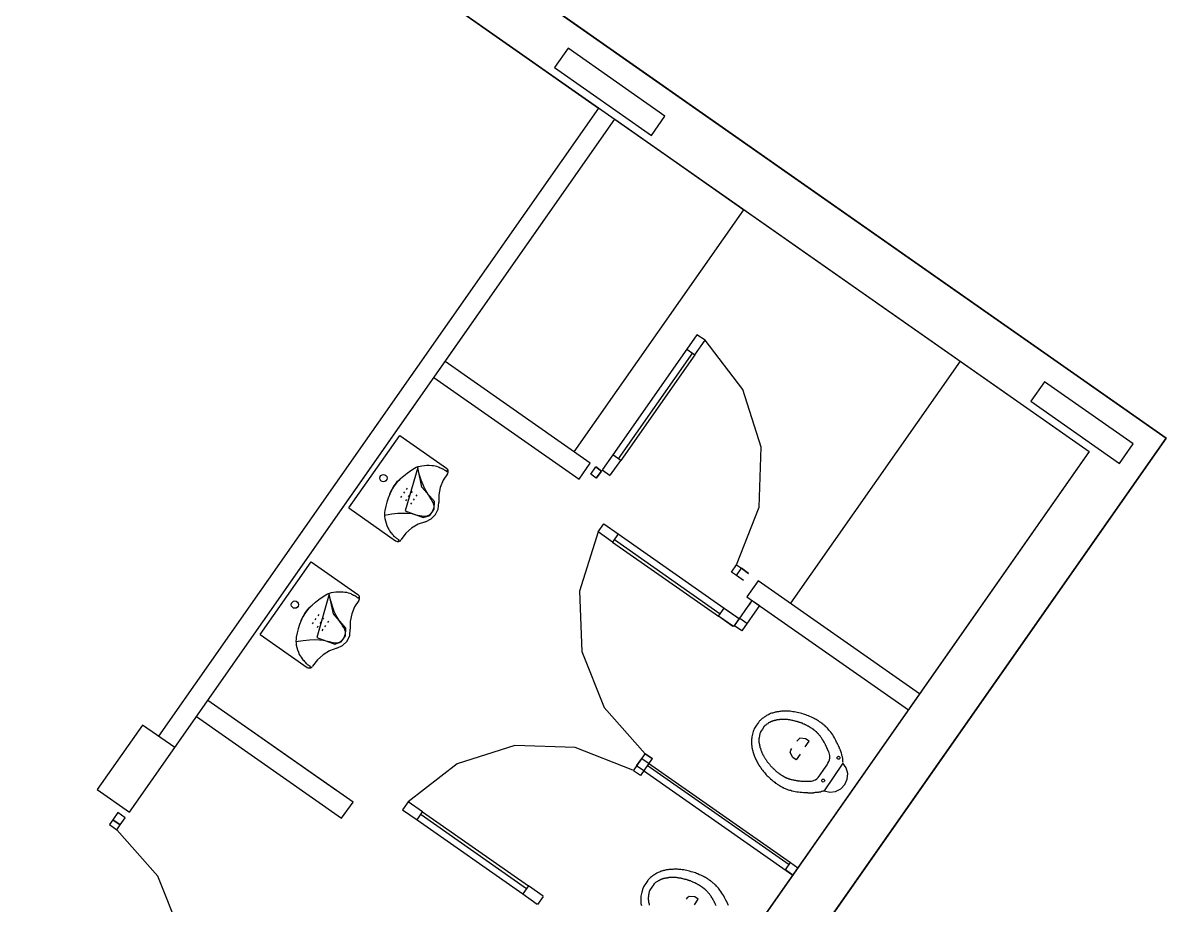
# Model space of a CAD drawing. Header units: metres. Extents: x 2 to 323, y -2 to 254.
# Drawn here: x 145.76 to 151.57, y 237.24 to 241.72 of the extents above; entities that cross this region are included whole.
import ezdxf

# ---------------------------------------------------------------- set-up
doc = ezdxf.new("R2010")
doc.units = ezdxf.units.M
for name, color, linetype in [('0-CARPINTERIA', 7, 'Continuous'), ('0-EST CORTE', 7, 'Continuous'), ('0-MUROS EXISTENTES', 7, 'Continuous'), ('0-VISTA-005', 7, 'Continuous'), ('0-VISTA-010', 7, 'Continuous'), ('00', 7, 'Continuous')]:
    doc.layers.add(name, color=color, linetype=linetype)

msp = doc.modelspace()

# ---------------------------------------------------------------- linework, layer by layer
for p, q in [((147.419, 239.258), (147.677, 239.626)), ((147.677, 239.626), (147.915, 239.46)), ((147.683, 239.311), (147.688, 239.318)), ((147.698, 239.332), (147.703, 239.339)), ((147.712, 239.352), (147.717, 239.359)), ((147.722, 239.314), (147.727, 239.321)), ((147.737, 239.335), (147.742, 239.342)), ((147.761, 239.318), (147.766, 239.325)), ((147.419, 239.258), (147.656, 239.091)), ((147.708, 239.294), (147.713, 239.301)), ((147.733, 239.277), (147.738, 239.284)), ((147.747, 239.297), (147.752, 239.304)), ((146.969, 238.615), (147.227, 238.984)), ((147.227, 238.984), (147.465, 238.818)), ((147.234, 238.669), (147.239, 238.676)), ((147.248, 238.69), (147.253, 238.697)), ((147.263, 238.71), (147.268, 238.717)), ((147.273, 238.672), (147.278, 238.679)), ((147.287, 238.693), (147.292, 238.7)), ((147.312, 238.676), (147.317, 238.683)), ((147.259, 238.652), (147.263, 238.659)), ((147.283, 238.635), (147.288, 238.642)), ((147.297, 238.655), (147.302, 238.662)), ((146.969, 238.615), (147.207, 238.449))]:
    msp.add_line(p, q)
for points in [[(147.613, 239.409), (147.611, 239.402), (147.607, 239.396), (147.601, 239.392), (147.594, 239.391), (147.587, 239.392), (147.581, 239.396), (147.577, 239.402), (147.576, 239.409), (147.577, 239.417), (147.581, 239.423), (147.587, 239.426), (147.594, 239.428), (147.601, 239.426), (147.607, 239.423), (147.611, 239.417), (147.613, 239.409)], [(147.163, 238.767), (147.162, 238.76), (147.158, 238.754), (147.152, 238.75), (147.145, 238.749), (147.137, 238.75), (147.132, 238.754), (147.128, 238.76), (147.126, 238.767), (147.128, 238.775), (147.132, 238.78), (147.137, 238.784), (147.145, 238.786), (147.152, 238.784), (147.158, 238.78), (147.162, 238.775), (147.163, 238.767)]]:
    msp.add_lwpolyline(points, close=True)
for points in [[(147.6, 239.222), (147.6, 239.222), (147.637, 239.228), (147.668, 239.231), (147.695, 239.232), (147.718, 239.231), (147.738, 239.229), (147.754, 239.225), (147.768, 239.222), (147.779, 239.219), (147.789, 239.217), (147.797, 239.216), (147.805, 239.216), (147.811, 239.216), (147.816, 239.217), (147.82, 239.219), (147.824, 239.221), (147.828, 239.223), (147.831, 239.226), (147.835, 239.229), (147.838, 239.233), (147.84, 239.236), (147.843, 239.24), (147.845, 239.244), (147.847, 239.248), (147.849, 239.253), (147.85, 239.257), (147.851, 239.262), (147.851, 239.267), (147.85, 239.273), (147.849, 239.279), (147.846, 239.286), (147.842, 239.293), (147.837, 239.302), (147.83, 239.312), (147.823, 239.324), (147.814, 239.338), (147.805, 239.354), (147.795, 239.375), (147.785, 239.399), (147.776, 239.429), (147.768, 239.463), (147.705, 239.243), (147.796, 239.209), (147.83, 239.22), (147.852, 239.251), (147.853, 239.29), (147.789, 239.363), (147.768, 239.463)], [(147.626, 239.328), (147.632, 239.341), (147.639, 239.353), (147.646, 239.365), (147.653, 239.376), (147.66, 239.385), (147.666, 239.393), (147.674, 239.4), (147.681, 239.407), (147.698, 239.421), (147.715, 239.435), (147.733, 239.447), (147.752, 239.459), (147.761, 239.464), (147.77, 239.468), (147.78, 239.47), (147.789, 239.472), (147.802, 239.474), (147.814, 239.475), (147.827, 239.475), (147.839, 239.474), (147.848, 239.473), (147.856, 239.472), (147.864, 239.47), (147.872, 239.467), (147.877, 239.465), (147.882, 239.462), (147.887, 239.46), (147.891, 239.458), (147.894, 239.457), (147.896, 239.456), (147.899, 239.455), (147.901, 239.453), (147.903, 239.452), (147.906, 239.45), (147.908, 239.449), (147.91, 239.447), (147.911, 239.446), (147.912, 239.445), (147.914, 239.444), (147.915, 239.443), (147.916, 239.443), (147.917, 239.443), (147.917, 239.444), (147.918, 239.444), (147.919, 239.445), (147.92, 239.447), (147.921, 239.448), (147.921, 239.45)], [(147.919, 239.431), (147.897, 239.398), (147.882, 239.362), (147.875, 239.324), (147.875, 239.285)], [(147.919, 239.431), (147.921, 239.434), (147.922, 239.438), (147.923, 239.442), (147.923, 239.446), (147.922, 239.45), (147.92, 239.454), (147.918, 239.457), (147.915, 239.46)], [(147.681, 239.407), (147.672, 239.397), (147.663, 239.387), (147.654, 239.376), (147.646, 239.365), (147.64, 239.356), (147.635, 239.347), (147.63, 239.338), (147.626, 239.328), (147.618, 239.308), (147.612, 239.287), (147.606, 239.266), (147.602, 239.244), (147.6, 239.234), (147.6, 239.224), (147.6, 239.214), (147.602, 239.204), (147.605, 239.192), (147.608, 239.18), (147.612, 239.169), (147.617, 239.157), (147.621, 239.149), (147.625, 239.142), (147.63, 239.135), (147.636, 239.129), (147.639, 239.125), (147.643, 239.121), (147.646, 239.117), (147.65, 239.113), (147.652, 239.112), (147.654, 239.11), (147.656, 239.108), (147.658, 239.106), (147.66, 239.104), (147.662, 239.103), (147.665, 239.101), (147.667, 239.1), (147.668, 239.099), (147.67, 239.098), (147.671, 239.097), (147.672, 239.096), (147.672, 239.096), (147.672, 239.095), (147.672, 239.094), (147.672, 239.093), (147.671, 239.092), (147.671, 239.091), (147.669, 239.089), (147.668, 239.088)], [(147.808, 239.188), (147.837, 239.202), (147.859, 239.224), (147.872, 239.252), (147.875, 239.285)], [(147.808, 239.188), (147.771, 239.175), (147.737, 239.155), (147.708, 239.129), (147.685, 239.097)], [(147.656, 239.091), (147.66, 239.089), (147.664, 239.088), (147.668, 239.088), (147.672, 239.088), (147.676, 239.089), (147.68, 239.091), (147.683, 239.094), (147.685, 239.097)], [(147.15, 238.58), (147.15, 238.58), (147.187, 238.586), (147.219, 238.589), (147.246, 238.59), (147.269, 238.589), (147.288, 238.587), (147.304, 238.583), (147.318, 238.58), (147.329, 238.577), (147.339, 238.575), (147.348, 238.574), (147.355, 238.574), (147.361, 238.574), (147.366, 238.575), (147.371, 238.577), (147.375, 238.579), (147.378, 238.581), (147.382, 238.584), (147.385, 238.587), (147.388, 238.591), (147.391, 238.594), (147.393, 238.598), (147.395, 238.602), (147.397, 238.606), (147.399, 238.611), (147.4, 238.615), (147.401, 238.62), (147.401, 238.625), (147.401, 238.631), (147.399, 238.637), (147.396, 238.644), (147.393, 238.651), (147.387, 238.66), (147.381, 238.67), (147.373, 238.682), (147.364, 238.695), (147.355, 238.712), (147.345, 238.733), (147.336, 238.757), (147.327, 238.787), (147.318, 238.821), (147.256, 238.601), (147.347, 238.567), (147.38, 238.578), (147.402, 238.609), (147.404, 238.648), (147.34, 238.721), (147.318, 238.821)], [(147.176, 238.686), (147.182, 238.699), (147.189, 238.711), (147.196, 238.723), (147.204, 238.734), (147.21, 238.743), (147.217, 238.751), (147.224, 238.758), (147.232, 238.765), (147.249, 238.779), (147.266, 238.793), (147.284, 238.805), (147.302, 238.817), (147.311, 238.822), (147.32, 238.825), (147.33, 238.828), (147.34, 238.83), (147.352, 238.832), (147.365, 238.833), (147.377, 238.833), (147.39, 238.832), (147.398, 238.831), (147.406, 238.83), (147.415, 238.827), (147.423, 238.825), (147.428, 238.823), (147.432, 238.82), (147.437, 238.818), (147.442, 238.816), (147.444, 238.815), (147.447, 238.814), (147.449, 238.813), (147.452, 238.811), (147.454, 238.81), (147.456, 238.808), (147.458, 238.807), (147.46, 238.805), (147.461, 238.804), (147.463, 238.803), (147.464, 238.802), (147.466, 238.801), (147.466, 238.801), (147.467, 238.801), (147.468, 238.802), (147.468, 238.802), (147.469, 238.803), (147.47, 238.805), (147.471, 238.806), (147.472, 238.808)], [(147.469, 238.789), (147.471, 238.792), (147.473, 238.796), (147.473, 238.8), (147.473, 238.804), (147.472, 238.808), (147.471, 238.812), (147.468, 238.815), (147.465, 238.818)], [(147.232, 238.765), (147.222, 238.755), (147.213, 238.745), (147.204, 238.734), (147.196, 238.723), (147.19, 238.714), (147.185, 238.705), (147.18, 238.696), (147.176, 238.686), (147.169, 238.666), (147.162, 238.645), (147.157, 238.624), (147.152, 238.602), (147.151, 238.592), (147.15, 238.582), (147.151, 238.572), (147.152, 238.562), (147.155, 238.55), (147.158, 238.538), (147.163, 238.526), (147.167, 238.515), (147.171, 238.507), (147.176, 238.5), (147.181, 238.493), (147.186, 238.487), (147.19, 238.483), (147.193, 238.479), (147.197, 238.475), (147.2, 238.471), (147.202, 238.469), (147.204, 238.468), (147.206, 238.466), (147.208, 238.464), (147.211, 238.462), (147.213, 238.461), (147.215, 238.459), (147.217, 238.458), (147.219, 238.457), (147.22, 238.456), (147.221, 238.455), (147.222, 238.454), (147.223, 238.453), (147.223, 238.453), (147.223, 238.452), (147.223, 238.451), (147.222, 238.45), (147.221, 238.449), (147.22, 238.447), (147.219, 238.446)], [(147.469, 238.789), (147.447, 238.756), (147.433, 238.72), (147.425, 238.682), (147.425, 238.643)], [(147.358, 238.546), (147.387, 238.56), (147.41, 238.582), (147.423, 238.61), (147.425, 238.643)], [(147.358, 238.546), (147.321, 238.533), (147.288, 238.513), (147.259, 238.487), (147.235, 238.455)], [(147.207, 238.449), (147.21, 238.447), (147.214, 238.446), (147.218, 238.446), (147.222, 238.446), (147.226, 238.447), (147.23, 238.449), (147.233, 238.452), (147.235, 238.455)], [(149.927, 237.966), (149.926, 237.972), (149.926, 237.977), (149.925, 237.983), (149.925, 237.988), (149.924, 237.992), (149.923, 237.995), (149.922, 237.999), (149.921, 238.002), (149.92, 238.007), (149.918, 238.013), (149.917, 238.018), (149.915, 238.023), (149.915, 238.024), (149.915, 238.024), (149.914, 238.025), (149.914, 238.026), (149.913, 238.029), (149.912, 238.032), (149.91, 238.035), (149.909, 238.038), (149.908, 238.04), (149.907, 238.043), (149.906, 238.046), (149.904, 238.049), (149.904, 238.05), (149.904, 238.05), (149.903, 238.051), (149.903, 238.052), (149.901, 238.055), (149.9, 238.058), (149.899, 238.06), (149.898, 238.063), (149.894, 238.07), (149.89, 238.077), (149.887, 238.084), (149.883, 238.091), (149.878, 238.099), (149.874, 238.106), (149.869, 238.113), (149.864, 238.12), (149.86, 238.125), (149.855, 238.13), (149.851, 238.136), (149.847, 238.141), (149.843, 238.145), (149.839, 238.148), (149.836, 238.152), (149.832, 238.155), (149.83, 238.156), (149.828, 238.158), (149.826, 238.16), (149.824, 238.161), (149.823, 238.162), (149.822, 238.163), (149.821, 238.164), (149.82, 238.165), (149.818, 238.166), (149.816, 238.167), (149.815, 238.168), (149.813, 238.169), (149.81, 238.171), (149.807, 238.173), (149.803, 238.176), (149.8, 238.178), (149.795, 238.181), (149.79, 238.184), (149.785, 238.186), (149.78, 238.189), (149.773, 238.193), (149.766, 238.196), (149.758, 238.199), (149.751, 238.203), (149.745, 238.205), (149.738, 238.208), (149.732, 238.21), (149.726, 238.212), (149.718, 238.214), (149.71, 238.216), (149.702, 238.218), (149.694, 238.22), (149.687, 238.222), (149.679, 238.223), (149.672, 238.224), (149.665, 238.225), (149.659, 238.226), (149.654, 238.226), (149.648, 238.227), (149.643, 238.227), (149.638, 238.227), (149.634, 238.227), (149.629, 238.227), (149.625, 238.227), (149.619, 238.226), (149.614, 238.226), (149.609, 238.225), (149.604, 238.225), (149.599, 238.224), (149.595, 238.223), (149.591, 238.223), (149.587, 238.222), (149.582, 238.221), (149.578, 238.22), (149.573, 238.219), (149.569, 238.217), (149.564, 238.216), (149.559, 238.214), (149.554, 238.212), (149.55, 238.21), (149.544, 238.207), (149.538, 238.204), (149.533, 238.2), (149.527, 238.197), (149.522, 238.193), (149.516, 238.189), (149.511, 238.184), (149.506, 238.18), (149.503, 238.178), (149.501, 238.175), (149.499, 238.173), (149.497, 238.17), (149.488, 238.155), (149.478, 238.141), (149.476, 238.138), (149.475, 238.135), (149.473, 238.132), (149.472, 238.129), (149.47, 238.123), (149.468, 238.116), (149.467, 238.11), (149.465, 238.103), (149.464, 238.097), (149.463, 238.09), (149.462, 238.084), (149.462, 238.077), (149.462, 238.072), (149.462, 238.067), (149.462, 238.061), (149.462, 238.056), (149.463, 238.052), (149.464, 238.047), (149.464, 238.043), (149.465, 238.038), (149.466, 238.034), (149.467, 238.03), (149.468, 238.026), (149.469, 238.022), (149.471, 238.017), (149.472, 238.012), (149.474, 238.007), (149.476, 238.002), (149.477, 237.997), (149.479, 237.993), (149.481, 237.989), (149.483, 237.984), (149.485, 237.98), (149.487, 237.975), (149.49, 237.97), (149.492, 237.965), (149.496, 237.959), (149.5, 237.952), (149.504, 237.946), (149.509, 237.94), (149.513, 237.933), (149.518, 237.927), (149.523, 237.92), (149.529, 237.914), (149.533, 237.909), (149.537, 237.904), (149.542, 237.899), (149.547, 237.895), (149.553, 237.889), (149.559, 237.883), (149.565, 237.878), (149.571, 237.873), (149.575, 237.869), (149.58, 237.866), (149.584, 237.862), (149.589, 237.859), (149.592, 237.857), (149.596, 237.855), (149.599, 237.853), (149.602, 237.85), (149.604, 237.849), (149.606, 237.848), (149.607, 237.847), (149.609, 237.846), (149.61, 237.846), (149.611, 237.845), (149.612, 237.844), (149.613, 237.844), (149.616, 237.842), (149.618, 237.841), (149.62, 237.84), (149.623, 237.839), (149.627, 237.836), (149.632, 237.834), (149.636, 237.832), (149.641, 237.831), (149.648, 237.828), (149.654, 237.826), (149.661, 237.825), (149.667, 237.823), (149.676, 237.821), (149.684, 237.819), (149.692, 237.818), (149.701, 237.817), (149.709, 237.816), (149.717, 237.815), (149.725, 237.814), (149.733, 237.814), (149.736, 237.814), (149.739, 237.814), (149.742, 237.814), (149.745, 237.814), (149.746, 237.814), (149.747, 237.814), (149.748, 237.813), (149.749, 237.813), (149.752, 237.813), (149.755, 237.813), (149.758, 237.813), (149.761, 237.813), (149.764, 237.813), (149.767, 237.813), (149.77, 237.813), (149.774, 237.813), (149.774, 237.813), (149.775, 237.813), (149.776, 237.813), (149.776, 237.814), (149.782, 237.814), (149.787, 237.815), (149.793, 237.815), (149.798, 237.816), (149.802, 237.816), (149.805, 237.817), (149.809, 237.818), (149.812, 237.818), (149.817, 237.82), (149.823, 237.821), (149.828, 237.823), (149.833, 237.825)], [(149.831, 237.822), (149.86, 237.815), (149.889, 237.819), (149.915, 237.832), (149.936, 237.854), (149.948, 237.881), (149.95, 237.911), (149.942, 237.939), (149.925, 237.963)], [(149.345, 237.241), (149.344, 237.244), (149.343, 237.247), (149.342, 237.247), (149.342, 237.248), (149.342, 237.249), (149.341, 237.25), (149.34, 237.253), (149.339, 237.256), (149.337, 237.258), (149.336, 237.261), (149.332, 237.268), (149.329, 237.275), (149.325, 237.282), (149.321, 237.289), (149.317, 237.297), (149.312, 237.304), (149.307, 237.311), (149.302, 237.318), (149.298, 237.323), (149.294, 237.328), (149.289, 237.334), (149.285, 237.339), (149.281, 237.343), (149.278, 237.346), (149.274, 237.349), (149.27, 237.353), (149.268, 237.354), (149.266, 237.356), (149.264, 237.358), (149.262, 237.359), (149.261, 237.36), (149.26, 237.361), (149.259, 237.362), (149.258, 237.362), (149.256, 237.364), (149.255, 237.365), (149.253, 237.366), (149.252, 237.367), (149.248, 237.369), (149.245, 237.371), (149.242, 237.374), (149.238, 237.376), (149.233, 237.379), (149.229, 237.382), (149.224, 237.384), (149.219, 237.387), (149.211, 237.391), (149.204, 237.394), (149.197, 237.397), (149.189, 237.401), (149.183, 237.403), (149.177, 237.406), (149.171, 237.408), (149.164, 237.41), (149.156, 237.412), (149.148, 237.414), (149.141, 237.416), (149.133, 237.418), (149.125, 237.42), (149.118, 237.421), (149.11, 237.422), (149.103, 237.423), (149.098, 237.424), (149.092, 237.424), (149.087, 237.425), (149.081, 237.425), (149.077, 237.425), (149.072, 237.425), (149.068, 237.425), (149.063, 237.424), (149.058, 237.424), (149.052, 237.424), (149.047, 237.423), (149.042, 237.423), (149.038, 237.422), (149.034, 237.421), (149.029, 237.421), (149.025, 237.42), (149.021, 237.419), (149.016, 237.418), (149.012, 237.417), (149.007, 237.415), (149.002, 237.414), (148.998, 237.412), (148.993, 237.41), (148.988, 237.408), (148.982, 237.405), (148.977, 237.401), (148.971, 237.398), (148.966, 237.394), (148.96, 237.391), (148.955, 237.386), (148.949, 237.382), (148.944, 237.378), (148.942, 237.376), (148.94, 237.373), (148.938, 237.371), (148.936, 237.368), (148.926, 237.353), (148.916, 237.339), (148.915, 237.336), (148.913, 237.333), (148.912, 237.33), (148.911, 237.327), (148.909, 237.321), (148.907, 237.314), (148.905, 237.308), (148.904, 237.301), (148.902, 237.294), (148.901, 237.288), (148.901, 237.282), (148.9, 237.275), (148.9, 237.27), (148.9, 237.265), (148.9, 237.259), (148.901, 237.254), (148.901, 237.25), (148.902, 237.245), (148.903, 237.241)]]:
    msp.add_lwpolyline(points)
at = {"layer": '0-CARPINTERIA'}
for p, q in [((149.133, 240.064), (148.758, 239.527)), ((149.133, 240.064), (148.758, 239.527)), ((149.174, 240.035), (148.799, 239.498)), ((149.174, 240.035), (148.799, 239.498)), ((148.757, 239.085), (149.294, 238.709)), ((148.757, 239.085), (149.294, 238.709)), ((148.786, 239.126), (149.323, 238.75)), ((148.786, 239.126), (149.323, 238.75)), ((148.914, 237.926), (149.671, 237.395)), ((148.914, 237.926), (149.671, 237.395)), ((148.932, 237.952), (149.653, 237.448)), ((148.932, 237.952), (149.653, 237.448)), ((148.939, 237.963), (149.66, 237.458)), ((148.939, 237.963), (149.66, 237.458)), ((147.793, 237.716), (148.33, 237.34)), ((147.793, 237.716), (148.33, 237.34)), ((147.765, 237.675), (148.301, 237.299)), ((147.765, 237.675), (148.301, 237.299))]:
    msp.add_line(p, q, dxfattribs=at)
at = {"layer": '0-EST CORTE'}
for p, q in [((148.532, 241.59), (148.463, 241.492)), ((148.532, 241.59), (148.463, 241.492)), ((149.023, 241.246), (148.532, 241.59)), ((149.023, 241.246), (148.532, 241.59)), ((148.463, 241.492), (148.954, 241.148)), ((148.463, 241.492), (148.954, 241.148)), ((148.954, 241.148), (149.023, 241.246)), ((148.954, 241.148), (149.023, 241.246)), ((150.948, 239.898), (150.879, 239.8)), ((150.948, 239.898), (150.879, 239.8)), ((151.399, 239.583), (150.948, 239.898)), ((151.399, 239.583), (150.948, 239.898)), ((150.879, 239.8), (151.33, 239.484)), ((151.33, 239.484), (151.399, 239.583)), ((151.33, 239.484), (151.399, 239.583)), ((146.371, 238.156), (146.142, 237.829)), ((146.371, 238.156), (146.142, 237.829)), ((146.535, 238.042), (146.371, 238.156)), ((146.535, 238.042), (146.371, 238.156)), ((146.305, 237.714), (146.535, 238.042)), ((146.305, 237.714), (146.535, 238.042)), ((146.142, 237.829), (146.305, 237.714)), ((146.142, 237.829), (146.305, 237.714))]:
    msp.add_line(p, q, dxfattribs=at)
at = {"layer": '0-MUROS EXISTENTES'}
for p, q in [((151.566, 239.612), (132.078, 253.26)), ((133.922, 251.969), (151.566, 239.612)), ((151.566, 239.612), (136.236, 250.348)), ((147.457, 242.148), (148.686, 241.287)), ((147.457, 242.148), (148.686, 241.287)), ((148.686, 241.287), (146.453, 238.099)), ((148.686, 241.287), (146.964, 238.829)), ((146.535, 238.042), (148.768, 241.23)), ((147.104, 238.854), (148.768, 241.23)), ((148.768, 241.23), (149.423, 240.771)), ((148.768, 241.23), (151.176, 239.544)), ((148.644, 239.485), (147.907, 240.001)), ((147.85, 239.919), (148.587, 239.403)), ((147.85, 239.919), (148.587, 239.403)), ((151.566, 239.612), (148.209, 234.818)), ((149.073, 236.053), (151.566, 239.612)), ((149.073, 236.053), (151.566, 239.612)), ((151.176, 239.544), (148.943, 236.355)), ((148.587, 239.403), (148.644, 239.485)), ((148.587, 239.403), (148.644, 239.485)), ((149.496, 238.888), (149.439, 238.806)), ((150.315, 238.315), (149.496, 238.888)), ((149.439, 238.806), (150.258, 238.233)), ((149.439, 238.806), (150.258, 238.233)), ((146.85, 238.666), (146.85, 238.666)), ((146.85, 238.666), (146.85, 238.666)), ((147.358, 237.822), (146.703, 238.281)), ((147.44, 237.765), (146.703, 238.281)), ((146.645, 238.199), (147.382, 237.683)), ((146.645, 238.199), (147.382, 237.683)), ((147.382, 237.683), (147.44, 237.765)), ((147.382, 237.683), (147.44, 237.765))]:
    msp.add_line(p, q, dxfattribs=at)
msp.add_lwpolyline([(132.078, 253.26), (128.721, 248.467), (131.587, 246.457), (131.749, 246.688), (129.111, 248.535), (132.147, 252.87), (151.176, 239.544), (148.14, 235.208), (145.568, 237.009), (145.407, 236.78), (148.209, 234.818), (151.566, 239.612), (132.078, 253.26)], dxfattribs=at)
at = {"layer": '0-VISTA-005'}
for points in [[(149.386, 238.969), (149.501, 239.261), (149.511, 239.567), (149.418, 239.859), (149.226, 240.109)], [(149.386, 238.969), (149.501, 239.261), (149.511, 239.567), (149.418, 239.859), (149.226, 240.109)], [(148.684, 239.136), (148.589, 238.836), (148.601, 238.53), (148.715, 238.246), (148.923, 238.011)], [(148.684, 239.136), (148.589, 238.836), (148.601, 238.53), (148.715, 238.246), (148.923, 238.011)], [(148.86, 237.927), (148.567, 238.043), (148.261, 238.052), (147.969, 237.959), (147.72, 237.767)], [(148.86, 237.927), (148.567, 238.043), (148.261, 238.052), (147.969, 237.959), (147.72, 237.767)], [(146.48, 236.499), (146.575, 236.799), (146.563, 237.105), (146.449, 237.389), (146.241, 237.625)], [(146.48, 236.499), (146.575, 236.799), (146.563, 237.105), (146.449, 237.389), (146.241, 237.625)]]:
    msp.add_lwpolyline(points, dxfattribs=at)
at = {"layer": '0-VISTA-010'}
for p, q in [((149.185, 240.137), (149.133, 240.064)), ((149.185, 240.137), (149.133, 240.064)), ((149.226, 240.109), (149.185, 240.137)), ((149.174, 240.035), (149.226, 240.109)), ((149.174, 240.035), (149.226, 240.109)), ((149.162, 240.044), (148.786, 239.507)), ((149.162, 240.044), (148.786, 239.507)), ((149.133, 240.064), (149.174, 240.035)), ((149.133, 240.064), (149.174, 240.035)), ((148.758, 239.527), (148.706, 239.453)), ((148.758, 239.527), (148.706, 239.453)), ((148.747, 239.425), (148.799, 239.498)), ((148.747, 239.425), (148.799, 239.498)), ((148.799, 239.498), (148.758, 239.527)), ((148.799, 239.498), (148.758, 239.527)), ((148.7, 239.445), (148.672, 239.466)), ((148.7, 239.445), (148.672, 239.466)), ((148.674, 239.409), (148.7, 239.445)), ((148.674, 239.409), (148.7, 239.445)), ((148.704, 239.451), (148.745, 239.422)), ((148.704, 239.451), (148.745, 239.422)), ((148.684, 239.136), (148.712, 239.177)), ((148.684, 239.136), (148.712, 239.177)), ((148.712, 239.177), (148.786, 239.126)), ((148.712, 239.177), (148.786, 239.126)), ((148.757, 239.085), (148.684, 239.136)), ((148.757, 239.085), (148.684, 239.136)), ((148.786, 239.126), (148.757, 239.085)), ((148.786, 239.126), (148.757, 239.085)), ((148.766, 239.097), (149.303, 238.721)), ((148.766, 239.097), (149.303, 238.721)), ((149.36, 238.932), (149.386, 238.969)), ((149.36, 238.932), (149.386, 238.969)), ((149.386, 238.969), (149.411, 238.952)), ((149.385, 238.915), (149.36, 238.932)), ((149.385, 238.915), (149.36, 238.932)), ((149.385, 238.915), (149.411, 238.952)), ((149.385, 238.915), (149.411, 238.952)), ((149.422, 238.889), (149.385, 238.915)), ((149.422, 238.889), (149.385, 238.915)), ((149.411, 238.952), (149.447, 238.926)), ((149.447, 238.926), (149.411, 238.952)), ((149.411, 238.952), (149.447, 238.926)), ((149.447, 238.926), (149.411, 238.952)), ((149.294, 238.709), (149.323, 238.75)), ((149.294, 238.709), (149.323, 238.75)), ((149.323, 238.75), (149.396, 238.698)), ((149.323, 238.75), (149.399, 238.697)), ((149.432, 238.74), (149.458, 238.777)), ((149.432, 238.74), (149.458, 238.777)), ((149.368, 238.657), (149.294, 238.709)), ((149.37, 238.656), (149.294, 238.709)), ((149.399, 238.697), (149.37, 238.656)), ((149.399, 238.697), (149.37, 238.656)), ((149.439, 238.671), (149.402, 238.697)), ((149.439, 238.671), (149.402, 238.697)), ((148.879, 237.95), (148.905, 237.987)), ((148.879, 237.95), (148.905, 237.987)), ((148.905, 237.987), (148.942, 237.961)), ((148.905, 237.987), (148.942, 237.961)), ((148.96, 237.985), (148.923, 238.011)), ((148.96, 237.985), (148.923, 238.011)), ((148.916, 237.924), (148.879, 237.95)), ((148.916, 237.924), (148.879, 237.95)), ((147.72, 237.767), (147.691, 237.726)), ((147.72, 237.767), (147.691, 237.726)), ((147.793, 237.716), (147.72, 237.767)), ((147.793, 237.716), (147.72, 237.767)), ((146.247, 237.712), (146.221, 237.675)), ((146.247, 237.712), (146.221, 237.675)), ((146.284, 237.686), (146.247, 237.712)), ((146.284, 237.686), (146.247, 237.712)), ((147.691, 237.726), (147.765, 237.675)), ((147.691, 237.726), (147.765, 237.675)), ((147.765, 237.675), (147.793, 237.716)), ((147.765, 237.675), (147.793, 237.716)), ((147.785, 237.703), (148.321, 237.327)), ((147.785, 237.703), (148.321, 237.327)), ((146.221, 237.675), (146.204, 237.651)), ((146.221, 237.675), (146.204, 237.651)), ((146.204, 237.651), (146.241, 237.625)), ((146.204, 237.651), (146.241, 237.625)), ((146.221, 237.675), (146.258, 237.65)), ((146.258, 237.65), (146.221, 237.675)), ((146.221, 237.675), (146.258, 237.65)), ((146.258, 237.65), (146.221, 237.675)), ((146.241, 237.625), (146.258, 237.65)), ((146.241, 237.625), (146.258, 237.65)), ((146.258, 237.65), (146.284, 237.686)), ((146.258, 237.65), (146.284, 237.686)), ((149.634, 237.421), (149.66, 237.458)), ((149.634, 237.421), (149.66, 237.458)), ((149.66, 237.458), (149.697, 237.432)), ((149.66, 237.458), (149.697, 237.432)), ((149.671, 237.395), (149.634, 237.421)), ((149.671, 237.395), (149.634, 237.421)), ((149.697, 237.432), (149.671, 237.395)), ((149.697, 237.432), (149.671, 237.395)), ((148.33, 237.34), (148.301, 237.299)), ((148.33, 237.34), (148.301, 237.299)), ((148.404, 237.288), (148.33, 237.34)), ((148.404, 237.288), (148.33, 237.34)), ((148.301, 237.299), (148.375, 237.247)), ((148.301, 237.299), (148.375, 237.247)), ((148.377, 237.245), (148.406, 237.286)), ((148.377, 237.245), (148.406, 237.286))]:
    msp.add_line(p, q, dxfattribs=at)
for points in [[(148.672, 239.466), (148.7, 239.445), (148.674, 239.409), (148.646, 239.429), (148.672, 239.466)], [(149.466, 238.788), (149.503, 238.762), (149.413, 238.634), (149.376, 238.66), (149.466, 238.788)], [(148.923, 238.011), (148.958, 237.986), (148.898, 237.9), (148.863, 237.924), (148.923, 238.011)]]:
    msp.add_lwpolyline(points, close=True, dxfattribs=at)
at = {"layer": '00'}
for p, q in [((148.562, 239.542), (149.423, 240.771)), ((150.52, 240.002), (149.66, 238.774)), ((149.735, 238.046), (149.754, 238.075)), ((149.709, 238.009), (149.689, 237.98)), ((149.925, 237.963), (149.831, 237.822)), ((149.173, 237.244), (149.192, 237.273))]:
    msp.add_line(p, q, dxfattribs=at)
for points in [[(149.851, 238.026), (149.85, 238.028), (149.849, 238.031), (149.848, 238.033), (149.847, 238.036), (149.847, 238.036), (149.847, 238.036), (149.847, 238.036), (149.847, 238.036), (149.847, 238.036), (149.847, 238.036), (149.847, 238.037), (149.847, 238.037), (149.846, 238.037), (149.846, 238.038), (149.846, 238.038), (149.846, 238.039), (149.845, 238.039), (149.845, 238.04), (149.845, 238.041), (149.845, 238.041), (149.844, 238.043), (149.842, 238.045), (149.841, 238.048), (149.84, 238.05), (149.839, 238.052), (149.838, 238.054), (149.837, 238.057), (149.836, 238.059), (149.834, 238.063), (149.832, 238.066), (149.83, 238.07), (149.828, 238.074), (149.826, 238.076), (149.825, 238.079), (149.823, 238.082), (149.821, 238.084), (149.819, 238.088), (149.817, 238.091), (149.814, 238.095), (149.812, 238.098), (149.81, 238.101), (149.807, 238.104), (149.805, 238.106), (149.803, 238.109), (149.802, 238.111), (149.8, 238.112), (149.799, 238.114), (149.798, 238.115), (149.796, 238.117), (149.795, 238.118), (149.793, 238.119), (149.792, 238.121), (149.791, 238.122), (149.79, 238.122), (149.789, 238.123), (149.788, 238.124), (149.787, 238.125), (149.786, 238.126), (149.785, 238.127), (149.783, 238.128), (149.783, 238.129), (149.782, 238.129), (149.782, 238.129), (149.781, 238.13), (149.78, 238.13), (149.78, 238.131), (149.779, 238.131), (149.779, 238.132), (149.779, 238.132), (149.779, 238.132), (149.778, 238.132), (149.778, 238.132), (149.778, 238.132), (149.778, 238.132), (149.778, 238.133), (149.777, 238.133), (149.776, 238.133), (149.775, 238.134), (149.775, 238.135), (149.774, 238.135), (149.772, 238.136), (149.771, 238.137), (149.77, 238.138), (149.769, 238.138), (149.767, 238.14), (149.765, 238.141), (149.763, 238.142), (149.761, 238.144), (149.76, 238.144), (149.758, 238.145), (149.757, 238.146), (149.756, 238.147), (149.753, 238.148), (149.751, 238.15), (149.748, 238.151), (149.746, 238.152), (149.743, 238.154), (149.74, 238.155), (149.737, 238.157), (149.734, 238.158), (149.731, 238.16), (149.727, 238.161), (149.723, 238.163), (149.72, 238.165), (149.717, 238.166), (149.714, 238.167), (149.712, 238.168), (149.709, 238.169), (149.707, 238.169), (149.704, 238.17), (149.702, 238.171), (149.699, 238.172), (149.696, 238.173), (149.693, 238.174), (149.69, 238.175), (149.687, 238.175), (149.683, 238.176), (149.679, 238.177), (149.676, 238.178), (149.672, 238.179), (149.668, 238.18), (149.664, 238.181), (149.661, 238.181), (149.657, 238.182), (149.654, 238.182), (149.652, 238.183), (149.649, 238.183), (149.646, 238.184), (149.644, 238.184), (149.642, 238.184), (149.639, 238.184), (149.637, 238.184), (149.635, 238.185), (149.634, 238.185), (149.632, 238.185), (149.63, 238.185), (149.628, 238.185), (149.627, 238.185), (149.625, 238.185), (149.623, 238.185), (149.621, 238.185), (149.619, 238.185), (149.617, 238.185), (149.616, 238.184), (149.613, 238.184), (149.611, 238.184), (149.608, 238.184), (149.606, 238.184), (149.604, 238.184), (149.602, 238.183), (149.6, 238.183), (149.598, 238.183), (149.597, 238.183), (149.595, 238.182), (149.594, 238.182), (149.592, 238.182), (149.59, 238.182), (149.589, 238.181), (149.587, 238.181), (149.585, 238.181), (149.583, 238.18), (149.582, 238.18), (149.58, 238.18), (149.578, 238.179), (149.577, 238.179), (149.575, 238.178), (149.573, 238.178), (149.571, 238.177), (149.57, 238.177), (149.569, 238.176), (149.568, 238.176), (149.566, 238.175), (149.565, 238.175), (149.563, 238.174), (149.562, 238.174), (149.56, 238.173), (149.559, 238.172), (149.558, 238.172), (149.556, 238.171), (149.555, 238.17), (149.552, 238.169), (149.549, 238.167), (149.546, 238.165), (149.544, 238.163), (149.54, 238.161), (149.537, 238.159), (149.534, 238.156), (149.53, 238.154), (149.529, 238.153), (149.529, 238.152), (149.528, 238.151), (149.527, 238.15), (149.517, 238.136), (149.508, 238.121), (149.507, 238.12), (149.507, 238.119), (149.506, 238.118), (149.506, 238.117), (149.505, 238.113), (149.504, 238.109), (149.503, 238.105), (149.502, 238.101), (149.502, 238.098), (149.501, 238.094), (149.501, 238.091), (149.5, 238.087), (149.5, 238.086), (149.5, 238.085), (149.5, 238.083), (149.5, 238.082), (149.5, 238.08), (149.5, 238.079), (149.5, 238.077), (149.5, 238.075), (149.5, 238.074), (149.5, 238.073), (149.5, 238.071), (149.5, 238.07), (149.5, 238.068), (149.501, 238.066), (149.501, 238.064), (149.501, 238.063), (149.501, 238.061), (149.502, 238.059), (149.502, 238.057), (149.502, 238.056), (149.503, 238.054), (149.503, 238.052), (149.504, 238.051), (149.504, 238.049), (149.504, 238.047), (149.505, 238.046), (149.505, 238.044), (149.505, 238.043), (149.506, 238.041), (149.507, 238.039), (149.507, 238.037), (149.508, 238.035), (149.509, 238.033), (149.509, 238.031), (149.51, 238.029), (149.511, 238.026), (149.511, 238.025), (149.512, 238.023), (149.513, 238.021), (149.513, 238.019), (149.514, 238.018), (149.515, 238.016), (149.516, 238.014), (149.516, 238.013), (149.517, 238.011), (149.518, 238.01), (149.518, 238.008), (149.519, 238.007), (149.52, 238.005), (149.521, 238.003), (149.523, 238.001), (149.524, 237.998), (149.525, 237.996), (149.526, 237.994), (149.528, 237.992), (149.529, 237.989), (149.531, 237.986), (149.533, 237.983), (149.536, 237.98), (149.538, 237.977), (149.54, 237.973), (149.542, 237.97), (149.545, 237.967), (149.547, 237.964), (149.549, 237.962), (149.551, 237.959), (149.553, 237.957), (149.555, 237.954), (149.557, 237.952), (149.558, 237.95), (149.56, 237.948), (149.562, 237.946), (149.564, 237.944), (149.566, 237.942), (149.568, 237.94), (149.57, 237.938), (149.573, 237.935), (149.576, 237.933), (149.579, 237.93), (149.582, 237.927), (149.584, 237.925), (149.586, 237.923), (149.589, 237.921), (149.591, 237.919), (149.593, 237.917), (149.596, 237.915), (149.598, 237.914), (149.6, 237.912), (149.601, 237.911), (149.603, 237.91), (149.604, 237.909), (149.605, 237.908), (149.607, 237.907), (149.609, 237.906), (149.611, 237.904), (149.613, 237.903), (149.614, 237.902), (149.615, 237.902), (149.617, 237.901), (149.618, 237.9), (149.619, 237.899), (149.62, 237.899), (149.621, 237.898), (149.622, 237.898), (149.622, 237.897), (149.622, 237.897), (149.622, 237.897), (149.623, 237.897), (149.623, 237.897), (149.623, 237.897), (149.623, 237.897), (149.623, 237.897), (149.624, 237.896), (149.624, 237.896), (149.625, 237.896), (149.626, 237.895), (149.626, 237.895), (149.627, 237.895), (149.628, 237.894), (149.628, 237.894), (149.63, 237.893), (149.631, 237.892), (149.632, 237.892), (149.634, 237.891), (149.635, 237.89), (149.636, 237.89), (149.637, 237.889), (149.638, 237.889), (149.64, 237.888), (149.642, 237.887), (149.644, 237.886), (149.646, 237.886), (149.648, 237.885), (149.65, 237.884), (149.652, 237.884), (149.654, 237.883), (149.657, 237.882), (149.66, 237.881), (149.664, 237.88), (149.667, 237.88), (149.671, 237.879), (149.675, 237.878), (149.679, 237.877), (149.683, 237.876), (149.686, 237.876), (149.689, 237.875), (149.693, 237.875), (149.696, 237.874), (149.7, 237.874), (149.704, 237.873), (149.708, 237.873), (149.712, 237.872), (149.715, 237.872), (149.717, 237.872), (149.72, 237.872), (149.723, 237.872), (149.725, 237.872), (149.727, 237.872), (149.73, 237.872), (149.732, 237.871), (149.733, 237.871), (149.733, 237.871), (149.734, 237.871), (149.735, 237.871), (149.735, 237.871), (149.736, 237.871), (149.736, 237.871), (149.737, 237.871), (149.737, 237.871), (149.737, 237.871), (149.738, 237.871), (149.738, 237.871), (149.738, 237.871), (149.738, 237.871), (149.738, 237.871), (149.738, 237.871), (149.741, 237.871), (149.744, 237.871), (149.746, 237.871), (149.749, 237.871), (149.75, 237.871), (149.75, 237.871), (149.751, 237.871), (149.751, 237.871), (149.753, 237.871), (149.756, 237.871), (149.758, 237.871), (149.76, 237.871), (149.767, 237.872), (149.774, 237.873), (149.78, 237.876), (149.786, 237.879), (149.793, 237.884), (149.8, 237.89), (149.806, 237.897), (149.811, 237.904), (149.829, 237.93), (149.846, 237.955), (149.85, 237.963), (149.854, 237.971), (149.857, 237.98), (149.859, 237.989), (149.859, 237.995), (149.859, 238.002), (149.858, 238.009), (149.856, 238.015), (149.855, 238.018), (149.854, 238.02), (149.853, 238.022), (149.852, 238.024), (149.852, 238.024), (149.852, 238.025), (149.852, 238.025), (149.851, 238.026)], [(149.912, 237.99), (149.911, 237.987), (149.909, 237.985), (149.907, 237.983), (149.904, 237.983), (149.901, 237.983), (149.899, 237.985), (149.897, 237.987), (149.897, 237.99), (149.897, 237.993), (149.899, 237.995), (149.901, 237.997), (149.904, 237.998), (149.907, 237.997), (149.909, 237.995), (149.911, 237.993), (149.912, 237.99)], [(149.834, 237.875), (149.833, 237.872), (149.831, 237.869), (149.829, 237.868), (149.826, 237.867), (149.823, 237.868), (149.821, 237.869), (149.819, 237.872), (149.819, 237.875), (149.819, 237.877), (149.821, 237.88), (149.823, 237.881), (149.826, 237.882), (149.829, 237.881), (149.831, 237.88), (149.833, 237.877), (149.834, 237.875)]]:
    msp.add_lwpolyline(points, close=True, dxfattribs=at)
for points in [[(149.689, 237.98), (149.671, 237.992), (149.658, 238.017), (149.661, 238.029), (149.667, 238.037)], [(149.754, 238.075), (149.736, 238.087), (149.708, 238.089), (149.698, 238.082), (149.692, 238.074)], [(149.282, 237.241), (149.281, 237.243), (149.28, 237.246), (149.279, 237.248), (149.278, 237.25), (149.277, 237.252), (149.275, 237.255), (149.274, 237.257), (149.272, 237.261), (149.27, 237.264), (149.268, 237.268), (149.266, 237.272), (149.265, 237.274), (149.263, 237.277), (149.261, 237.28), (149.26, 237.282), (149.257, 237.286), (149.255, 237.289), (149.253, 237.293), (149.25, 237.296), (149.248, 237.299), (149.246, 237.301), (149.244, 237.304), (149.242, 237.307), (149.24, 237.308), (149.239, 237.31), (149.237, 237.312), (149.236, 237.313), (149.235, 237.314), (149.233, 237.316), (149.232, 237.317), (149.23, 237.319), (149.229, 237.32), (149.228, 237.32), (149.228, 237.321), (149.227, 237.322), (149.225, 237.323), (149.224, 237.324), (149.223, 237.325), (149.222, 237.326), (149.221, 237.326), (149.221, 237.327), (149.22, 237.327), (149.219, 237.328), (149.219, 237.328), (149.218, 237.329), (149.218, 237.329), (149.217, 237.33), (149.217, 237.33), (149.217, 237.33), (149.217, 237.33), (149.217, 237.33), (149.216, 237.33), (149.216, 237.33), (149.216, 237.33), (149.216, 237.331), (149.215, 237.331), (149.214, 237.332), (149.213, 237.333), (149.212, 237.333), (149.211, 237.334), (149.21, 237.335), (149.208, 237.336), (149.207, 237.336), (149.205, 237.338), (149.203, 237.339), (149.201, 237.34), (149.199, 237.342), (149.198, 237.342), (149.197, 237.343), (149.195, 237.344), (149.194, 237.345), (149.192, 237.346), (149.189, 237.348), (149.187, 237.349), (149.184, 237.35), (149.181, 237.352), (149.179, 237.353), (149.176, 237.355), (149.173, 237.356), (149.169, 237.358), (149.165, 237.359), (149.162, 237.361), (149.158, 237.362), (149.155, 237.364), (149.153, 237.365), (149.15, 237.366), (149.148, 237.366), (149.145, 237.367), (149.143, 237.368), (149.14, 237.369), (149.138, 237.37), (149.135, 237.371), (149.132, 237.372), (149.128, 237.373), (149.125, 237.373), (149.122, 237.374), (149.118, 237.375), (149.114, 237.376), (149.11, 237.377), (149.106, 237.378), (149.103, 237.379), (149.099, 237.379), (149.095, 237.38), (149.093, 237.38), (149.09, 237.381), (149.087, 237.381), (149.085, 237.381), (149.082, 237.382), (149.08, 237.382), (149.078, 237.382), (149.075, 237.382), (149.074, 237.382), (149.072, 237.383), (149.07, 237.383), (149.069, 237.383), (149.067, 237.383), (149.065, 237.383), (149.063, 237.383), (149.061, 237.383), (149.06, 237.383), (149.058, 237.383), (149.056, 237.382), (149.054, 237.382), (149.052, 237.382), (149.049, 237.382), (149.047, 237.382), (149.044, 237.382), (149.042, 237.382), (149.04, 237.381), (149.038, 237.381), (149.036, 237.381), (149.035, 237.381), (149.034, 237.38), (149.032, 237.38), (149.031, 237.38), (149.029, 237.38), (149.027, 237.379), (149.025, 237.379), (149.024, 237.379), (149.022, 237.378), (149.02, 237.378), (149.018, 237.378), (149.017, 237.377), (149.015, 237.377), (149.013, 237.376), (149.011, 237.376), (149.01, 237.375), (149.008, 237.375), (149.007, 237.374), (149.006, 237.374), (149.005, 237.373), (149.003, 237.373), (149.002, 237.372), (149, 237.371), (148.998, 237.371), (148.997, 237.37), (148.996, 237.37), (148.995, 237.369), (148.994, 237.368), (148.991, 237.366), (148.988, 237.365), (148.985, 237.363), (148.982, 237.361), (148.979, 237.359), (148.975, 237.357), (148.972, 237.354), (148.969, 237.352), (148.968, 237.351), (148.967, 237.35), (148.966, 237.349), (148.966, 237.348), (148.956, 237.334), (148.946, 237.319), (148.946, 237.318), (148.945, 237.317), (148.945, 237.316), (148.944, 237.315), (148.943, 237.311), (148.942, 237.307), (148.941, 237.303), (148.941, 237.299), (148.94, 237.295), (148.94, 237.292), (148.939, 237.289), (148.939, 237.285), (148.939, 237.284), (148.938, 237.283), (148.938, 237.281), (148.938, 237.28), (148.938, 237.278), (148.938, 237.276), (148.938, 237.275), (148.938, 237.273), (148.938, 237.272), (148.938, 237.27), (148.938, 237.269), (148.939, 237.268), (148.939, 237.266), (148.939, 237.264), (148.939, 237.262), (148.94, 237.261), (148.94, 237.259), (148.94, 237.257), (148.94, 237.255), (148.941, 237.254), (148.941, 237.252), (148.942, 237.25), (148.942, 237.248), (148.942, 237.247), (148.943, 237.245), (148.943, 237.244), (148.943, 237.242)], [(149.192, 237.273), (149.174, 237.285), (149.146, 237.287), (149.136, 237.28), (149.131, 237.272)]]:
    msp.add_lwpolyline(points, dxfattribs=at)

doc.saveas('drawing.dxf')
